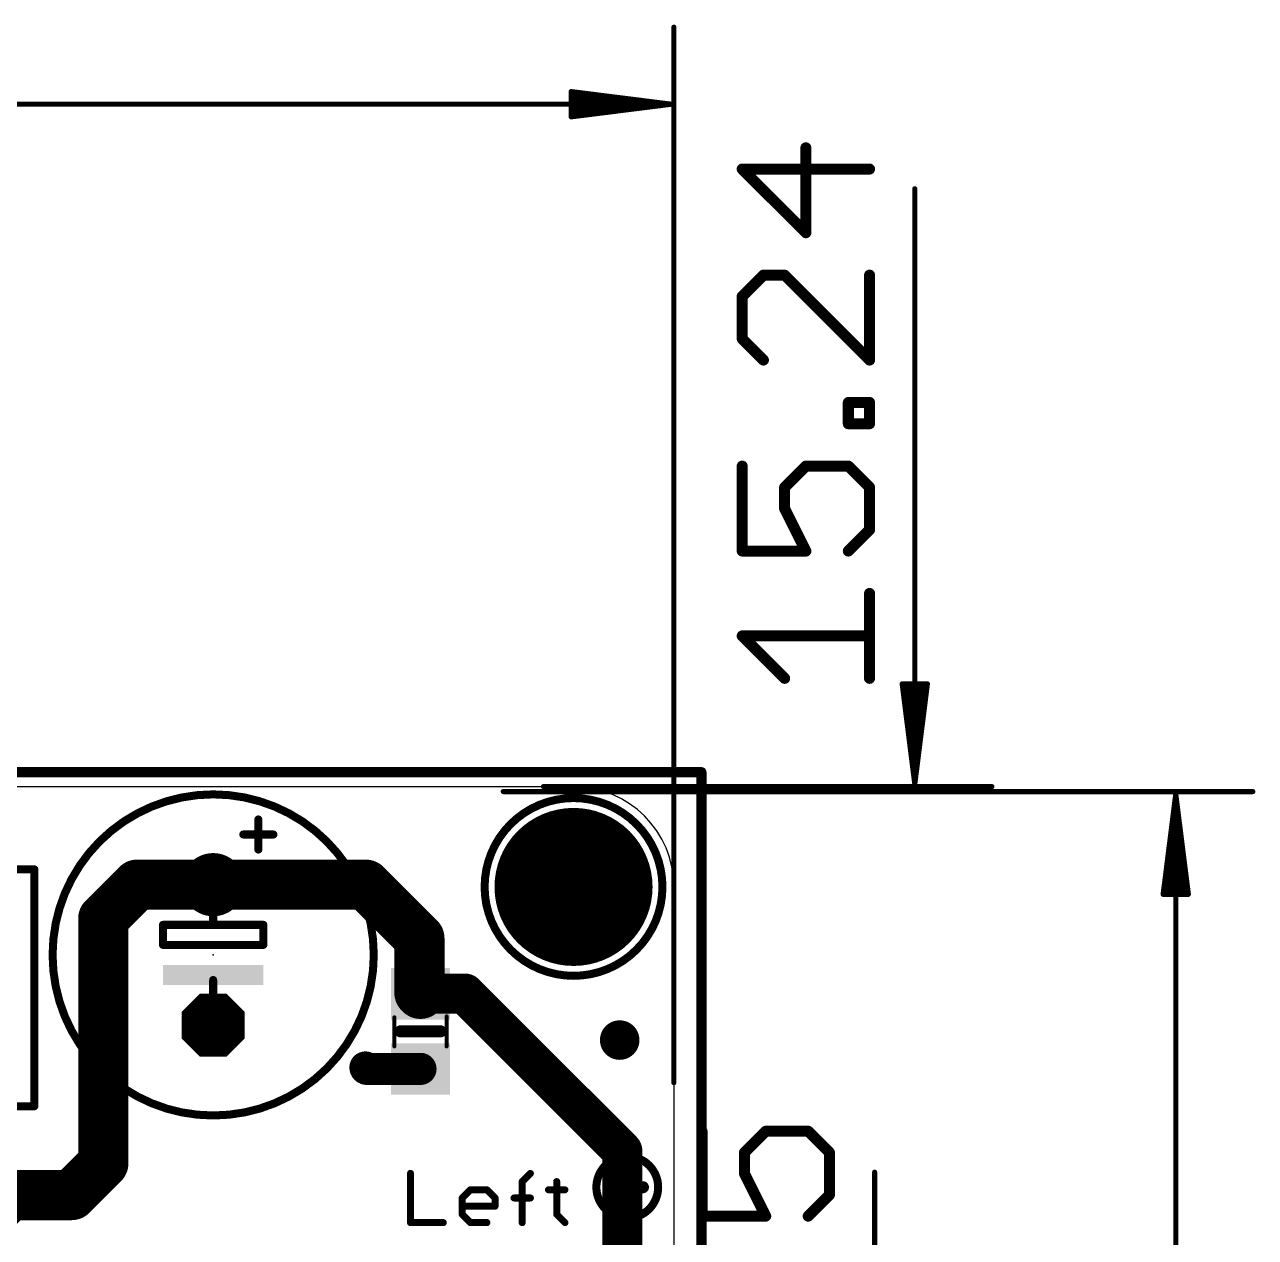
# Model space of a CAD drawing. Extents: x -21 to 68.1, y -13.1 to 62.4.
# Drawn here: x 36.91 to 68.05, y 29.23 to 59.93 of the extents above; entities that cross this region are included whole.
import ezdxf

# ---------------------------------------------------------------- set-up
doc = ezdxf.new("R2010")
doc.units = 0
for name, color, linetype in [('1', 12, 'CONTINUOUS'), ('16', 132, 'CONTINUOUS'), ('17', 110, 'CONTINUOUS'), ('18', 110, 'CONTINUOUS'), ('20', 53, 'CONTINUOUS'), ('21', 53, 'CONTINUOUS'), ('23', 53, 'CONTINUOUS'), ('47', 253, 'CONTINUOUS'), ('51', 253, 'CONTINUOUS')]:
    doc.layers.add(name, color=color, linetype=linetype)

# ---------------------------------------------------------------- blocks, each defined once
blk = doc.blocks.new('RECT')
blk.add_solid([(-0.5, -0.5), (0.5, -0.5), (-0.5, 0.5), (0.5, 0.5)])
blk = doc.blocks.new('ROUNDP')
at = {"const_width": 0.5}
blk.add_lwpolyline([(0, -0.25, 1), (0, 0.25, 1), (0, -0.25)], format="xyb", dxfattribs=at)
blk = doc.blocks.new('OCTAGONP')
at = {"const_width": 0.5}
blk.add_lwpolyline([(-0.25, -0.1036), (-0.25, 0.1036), (-0.1036, 0.25), (0.1036, 0.25), (0.25, 0.1036), (0.25, -0.1036), (0.1036, -0.25), (-0.1036, -0.25), (-0.25, -0.1036), (-0.25, 0.1036)], dxfattribs=at)
blk = doc.blocks.new('PIE')
at = {"const_width": 0.5}
blk.add_lwpolyline([(0, -0.25, 1), (0, 0.25, 1), (0, -0.25)], format="xyb", dxfattribs=at)
blk = doc.blocks.new('ROUNDV')
at = {"const_width": 0.5}
blk.add_lwpolyline([(0, -0.25, 1), (0, 0.25, 1), (0, -0.25)], format="xyb", dxfattribs=at)

msp = doc.modelspace()

# ---------------------------------------------------------------- linework, layer by layer
at = {"layer": '1'}
for points, const_width in [([(39.757, 38.157), (38.9, 37.3)], 1.27), ([(41.681, 38.157), (39.757, 38.157)], 1.27), ([(41.681, 38.157), (45.543, 38.157)], 1.27), ([(45.543, 38.157), (46.9, 36.8)], 1.27), ([(38.9, 37.3), (38.9, 31.1)], 1.27), ([(46.9, 36.8), (46.9, 35.421)], 1.27), ([(46.9, 35.421), (46.927, 35.394)], 1.27), ([(46.933, 35.4), (46.927, 35.394)], 1.016), ([(48.05, 35.4), (46.933, 35.4)], 1.016), ([(48.65, 34.8), (48.05, 35.4)], 1.016), ([(46.927, 33.494), (45.57, 33.494)], 0.8128), ([(38.9, 31.1), (38.1, 30.3)], 1.27), ([(36.548, 30.3), (36.157, 29.909)], 1.27), ([(38.1, 30.3), (36.548, 30.3)], 1.27)]:
    msp.add_lwpolyline(points, dxfattribs=dict(at, const_width=const_width))
for points, const_width in [([(39.757, 38.4745, 1), (39.757, 37.8395)], 0.635), ([(39.9815, 37.9325, 1), (39.5325, 38.3815)], 0.635), ([(41.681, 38.4745, 1), (41.681, 37.8395)], 0.635), ([(41.681, 37.8395, 1), (41.681, 38.4745)], 0.635), ([(45.7675, 38.3815, 1), (45.3185, 37.9325)], 0.635), ([(45.543, 37.8395, 1), (45.543, 38.4745)], 0.635), ([(39.2175, 37.3, 1), (38.5825, 37.3)], 0.635), ([(38.6755, 37.5245, 1), (39.1245, 37.0755)], 0.635), ([(47.2175, 36.8, 1), (46.5825, 36.8)], 0.635), ([(46.6755, 36.5755, 1), (47.1245, 37.0245)], 0.635), ([(47.1245, 35.6455, 1), (46.6755, 35.1965)], 0.635), ([(46.7025, 35.1695, 1), (47.1515, 35.6185)], 0.635), ([(46.7474, 35.5736, 1), (47.1066, 35.2144)], 0.508), ([(46.933, 35.654, 1), (46.933, 35.146)], 0.508), ([(47.1126, 35.2204, 1), (46.7534, 35.5796)], 0.508), ([(48.2296, 35.5796, 1), (47.8704, 35.2204)], 0.508), ([(48.05, 35.146, 1), (48.05, 35.654)], 0.508), ([(46.5825, 35.421, 1), (47.2175, 35.421)], 0.635), ([(48.4704, 34.6204, 1), (48.8296, 34.9796)], 0.508), ([(45.534, 33.53, 0.4142), (45.57, 33.494)], 0.8128), ([(45.7372, 33.53, 1), (45.3308, 33.53)], 0.4064), ([(45.57, 33.6972, 1), (45.57, 33.2908)], 0.4064), ([(45.57, 33.2908, 1), (45.57, 33.6972)], 0.4064), ([(46.927, 33.2908, 1), (46.927, 33.6972)], 0.4064), ([(39.1245, 30.8755, 1), (38.6755, 31.3245)], 0.635), ([(38.5825, 31.1, 1), (39.2175, 31.1)], 0.635), ([(36.7725, 30.0755, 1), (36.3235, 30.5245)], 0.635), ([(37.8755, 30.5245, 1), (38.3245, 30.0755)], 0.635), ([(38.1, 29.9825, 1), (38.1, 30.6175)], 0.635)]:
    msp.add_lwpolyline(points, format="xyb", dxfattribs=dict(at, const_width=const_width))
at = {"layer": '16'}
for points, const_width in [([(54.038, 41.005), (-0.2465, 41.005)], 0.254), ([(54.038, 0), (54.038, 41.005)], 0.254), ([(52.034, 31.416), (48.65, 34.8)], 1.016), ([(52.034, 8.996), (52.034, 31.416)], 1.016)]:
    msp.add_lwpolyline(points, dxfattribs=dict(at, const_width=const_width))
for points, const_width in [([(54.1015, 41.005, 1), (53.9745, 41.005)], 0.127), ([(54.038, 40.9415, 1), (54.038, 41.0685)], 0.127), ([(48.8296, 34.9796, 1), (48.4704, 34.6204)], 0.508), ([(52.288, 31.416, 1), (51.78, 31.416)], 0.508), ([(51.8544, 31.2364, 1), (52.2136, 31.5956)], 0.508)]:
    msp.add_lwpolyline(points, format="xyb", dxfattribs=dict(at, const_width=const_width))
at = {"layer": '20'}
for p, q in [((2.54, 40.64), (50.8, 40.64)), ((53.34, 38.1), (53.34, 2.54))]:
    msp.add_line(p, q, dxfattribs=at)
msp.add_arc((50.8, 38.1), 2.54, 0, 90, dxfattribs=at)
at = {"layer": '21'}
for points, const_width in [([(41.681, 32.315, 1), (41.681, 40.443, 1), (41.681, 32.315)], 0.2032), ([(50.8, 35.85, 1), (50.8, 40.35, 1), (50.8, 35.85)], 0.2032), ([(42.8748, 39.808, 1), (42.7732, 39.808)], 0.1016), ([(42.443, 39.4778, 1), (42.443, 39.3762)], 0.1016), ([(43.205, 39.3762, 1), (43.205, 39.4778)], 0.1016), ([(42.7732, 39.046, 1), (42.8748, 39.046)], 0.1016), ([(37.2044, 38.5444, 1), (37.1028, 38.5444)], 0.1016), ([(46.419, 34.5202, 1), (46.419, 34.3678)], 0.1524), ([(47.435, 34.3678, 1), (47.435, 34.5202)], 0.1524), ([(37.1032, 32.55, 1), (37.2048, 32.55)], 0.1016), ([(37.154, 32.4992, 1), (37.154, 32.6008)], 0.1016), ([(52.16, 29.7173, 1), (52.16, 31.2807, 1), (52.16, 29.7173)], 0.2032), ([(46.7185, 30.8494, 1), (46.6296, 30.8494)], 0.0889), ([(49.7401, 30.8179, 1), (49.6773, 30.8808)], 0.0889), ([(52.2362, 30.8958, 1), (52.0838, 30.8958)], 0.1524), ([(48.1914, 30.4786, 1), (48.1914, 30.3897)], 0.0889), ([(48.2228, 30.4027, 1), (48.1599, 30.4656)], 0.0889), ([(48.638, 30.4656, 1), (48.5751, 30.4027)], 0.0889), ([(48.6066, 30.3897, 1), (48.6066, 30.4786)], 0.0889), ([(49.5455, 30.6418, 1), (49.4566, 30.6418)], 0.0889), ([(49.4697, 30.6732, 1), (49.5325, 30.6103)], 0.0889), ([(50.1666, 30.4786, 1), (50.1666, 30.3897)], 0.0889), ([(50.4187, 30.6418, 1), (50.3298, 30.6418)], 0.0889), ([(50.5818, 30.3897, 1), (50.5818, 30.4786)], 0.0889), ([(51.7631, 30.5752, 1), (51.7631, 30.4228)], 0.1524), ([(52.5568, 30.4228, 1), (52.5568, 30.5752)], 0.1524), ([(47.9523, 30.258, 1), (48.0152, 30.1951)], 0.0889), ([(48.0282, 30.2265, 1), (47.9393, 30.2265)], 0.0889), ([(48.8586, 30.2265, 1), (48.7697, 30.2265)], 0.0889), ([(48.7828, 30.1951, 1), (48.8456, 30.258)], 0.0889), ([(49.2935, 30.271, 1), (49.2935, 30.1821)], 0.0889), ([(49.7087, 30.1821, 1), (49.7087, 30.271)], 0.0889), ([(47.9837, 30.0634, 1), (47.9837, 29.9745)], 0.0889), ([(48.0152, 29.8427, 1), (47.9523, 29.7799)], 0.0889), ([(48.7697, 30.0189, 1), (48.8586, 30.0189)], 0.0889), ([(48.8142, 29.9745, 1), (48.8142, 30.0634)], 0.0889), ([(50.4057, 29.8427, 1), (50.3428, 29.7799)], 0.0889), ([(52.0838, 30.1022, 1), (52.2362, 30.1022)], 0.1524), ([(46.674, 29.6482, 1), (46.674, 29.5592)], 0.0889), ([(46.6296, 29.6037, 1), (46.7185, 29.6037)], 0.0889), ([(47.5045, 29.5592, 1), (47.5045, 29.6482)], 0.0889), ([(47.9393, 29.8113, 1), (48.0282, 29.8113)], 0.0889), ([(48.1914, 29.6482, 1), (48.1914, 29.5592)], 0.0889), ([(48.1599, 29.5723, 1), (48.2228, 29.6351)], 0.0889), ([(48.6066, 29.5592, 1), (48.6066, 29.6482)], 0.0889), ([(49.4566, 29.6037, 1), (49.5455, 29.6037)], 0.0889), ([(50.3298, 29.8113, 1), (50.4187, 29.8113)], 0.0889), ([(50.5504, 29.5723, 1), (50.6133, 29.6351)], 0.0889)]:
    msp.add_lwpolyline(points, format="xyb", dxfattribs=dict(at, const_width=const_width))
for points, const_width in [([(42.824, 39.808), (42.824, 39.046)], 0.2032), ([(42.443, 39.427), (43.205, 39.427)], 0.2032), ([(37.1536, 38.5444), (37.154, 32.55)], 0.2032), ([(47.435, 34.444), (46.419, 34.444)], 0.3048), ([(37.154, 32.55), (30.6, 32.55)], 0.2032), ([(46.674, 30.8494), (46.674, 29.6037)], 0.1778), ([(49.5011, 30.6418), (49.7087, 30.8494)], 0.1778), ([(52.16, 30.8958), (52.16, 30.1022)], 0.3048), ([(47.9837, 30.2265), (48.1914, 30.4341)], 0.1778), ([(48.1914, 30.4341), (48.6066, 30.4341)], 0.1778), ([(48.6066, 30.4341), (48.8142, 30.2265)], 0.1778), ([(49.5011, 29.6037), (49.5011, 30.6418)], 0.1778), ([(50.1666, 30.4341), (50.5818, 30.4341)], 0.1778), ([(50.3742, 30.6418), (50.3742, 29.8113)], 0.1778), ([(52.5568, 30.499), (51.7631, 30.499)], 0.3048), ([(47.9837, 29.8113), (47.9837, 30.2265)], 0.1778), ([(48.8142, 30.2265), (48.8142, 30.0189)], 0.1778), ([(49.2935, 30.2265), (49.7087, 30.2265)], 0.1778), ([(48.8142, 30.0189), (47.9837, 30.0189)], 0.1778), ([(48.1914, 29.6037), (47.9837, 29.8113)], 0.1778), ([(50.3742, 29.8113), (50.5818, 29.6037)], 0.1778), ([(46.674, 29.6037), (47.5045, 29.6037)], 0.1778), ([(48.6066, 29.6037), (48.1914, 29.6037)], 0.1778)]:
    msp.add_lwpolyline(points, dxfattribs=dict(at, const_width=const_width))
at = {"layer": '23'}
for p in [(50.8, 38.1), (41.681, 36.379), (46.927, 34.444), (51.968, 34.2232), (52.16, 30.499)]:
    msp.add_point(p, dxfattribs=at)
at = {"layer": '47'}
for points, const_width in [([(53.34, 33.147), (53.34, 59.862)], 0.13), ([(53.275, 57.912), (50.74, 58.2312)], 0.13), ([(50.74, 58.2312), (50.74, 57.5928)], 0.13), ([(0.065, 57.912), (53.275, 57.912)], 0.13), ([(53.275, 57.912), (50.74, 58.172)], 0.13), ([(53.275, 57.912), (50.74, 58.042)], 0.13), ([(50.74, 57.5928), (53.275, 57.912)], 0.13), ([(50.74, 57.782), (53.275, 57.912)], 0.13), ([(50.74, 57.652), (53.275, 57.912)], 0.13), ([(56.6796, 54.6593), (56.6796, 56.8082)], 0.2794), ([(58.2913, 56.271), (55.0679, 56.271)], 0.2794), ([(55.0679, 56.271), (56.6796, 54.6593)], 0.2794), ([(59.436, 40.705), (59.436, 55.7719)], 0.13), ([(55.6052, 53.5855), (55.0679, 53.0483)], 0.2794), ([(56.1424, 53.5855), (55.6052, 53.5855)], 0.2794), ([(58.2913, 51.4366), (56.1424, 53.5855)], 0.2794), ([(58.2913, 53.5855), (58.2913, 51.4366)], 0.2794), ([(55.0679, 53.0483), (55.0679, 51.9738)], 0.2794), ([(55.0679, 51.9738), (55.6052, 51.4366)], 0.2794), ([(57.7541, 49.8252), (57.7541, 50.3624)], 0.2794), ([(57.7541, 50.3624), (58.2913, 50.3624)], 0.2794), ([(58.2913, 50.3624), (58.2913, 49.8252)], 0.2794), ([(58.2913, 49.8252), (57.7541, 49.8252)], 0.2794), ([(55.0679, 48.7514), (55.0679, 46.6025)], 0.2794), ([(56.1424, 48.2141), (56.6796, 48.7514)], 0.2794), ([(56.6796, 48.7514), (57.7541, 48.7514)], 0.2794), ([(57.7541, 48.7514), (58.2913, 48.2141)], 0.2794), ([(56.1424, 47.6769), (56.1424, 48.2141)], 0.2794), ([(58.2913, 48.2141), (58.2913, 47.1397)], 0.2794), ([(56.6796, 46.6025), (56.1424, 47.6769)], 0.2794), ([(58.2913, 47.1397), (57.7541, 46.6025)], 0.2794), ([(55.0679, 46.6025), (56.6796, 46.6025)], 0.2794), ([(58.2913, 43.3797), (58.2913, 45.5286)], 0.2794), ([(56.1424, 43.3797), (55.0679, 44.4542)], 0.2794), ([(55.0679, 44.4542), (58.2913, 44.4542)], 0.2794), ([(59.436, 40.705), (59.1168, 43.24)], 0.13), ([(59.1168, 43.24), (59.7552, 43.24)], 0.13), ([(59.436, 40.705), (59.176, 43.24)], 0.13), ([(59.436, 40.705), (59.306, 43.24)], 0.13), ([(59.7552, 43.24), (59.436, 40.705)], 0.13), ([(59.566, 43.24), (59.436, 40.705)], 0.13), ([(59.696, 43.24), (59.436, 40.705)], 0.13), ([(49.022, 40.513), (67.99, 40.513)], 0.13), ([(50.038, 40.64), (61.386, 40.64)], 0.13), ([(66.04, 40.448), (65.7208, 37.913)], 0.13), ([(66.04, 40.448), (65.78, 37.913)], 0.13), ([(66.04, 40.448), (65.91, 37.913)], 0.13), ([(66.04, 40.448), (66.04, -0.062)], 0.13), ([(66.3592, 37.913), (66.04, 40.448)], 0.13), ([(66.17, 37.913), (66.04, 40.448)], 0.13), ([(66.3, 37.913), (66.04, 40.448)], 0.13), ([(65.7208, 37.913), (66.3592, 37.913)], 0.13), ([(54.0519, 31.9162), (54.0519, 29.7673)], 0.2794), ([(55.1264, 31.379), (55.6636, 31.9162)], 0.2794), ([(55.6636, 31.9162), (56.7381, 31.9162)], 0.2794), ([(56.7381, 31.9162), (57.2753, 31.379)], 0.2794), ([(55.1264, 30.8418), (55.1264, 31.379)], 0.2794), ([(57.2753, 31.379), (57.2753, 30.3046)], 0.2794), ([(55.6636, 29.7673), (55.1264, 30.8418)], 0.2794), ([(58.42, 15.813), (58.42, 30.8799)], 0.13), ([(57.2753, 30.3046), (56.7381, 29.7673)], 0.2794), ([(54.0519, 29.7673), (55.6636, 29.7673)], 0.2794)]:
    msp.add_lwpolyline(points, dxfattribs=dict(at, const_width=const_width))
for points, const_width in [([(53.3725, 59.862, 1), (53.3075, 59.862)], 0.065), ([(50.7441, 58.2635, 1), (50.7359, 58.199)], 0.065), ([(50.7725, 58.2312, 1), (50.7075, 58.2312)], 0.065), ([(50.7433, 58.2043, 1), (50.7367, 58.1397)], 0.065), ([(50.7417, 58.0745, 1), (50.7383, 58.0095)], 0.065), ([(53.2791, 57.8798, 1), (53.2709, 57.9442)], 0.065), ([(53.2709, 57.8798, 1), (53.2791, 57.9442)], 0.065), ([(53.2783, 57.8797, 1), (53.2717, 57.9443)], 0.065), ([(53.2717, 57.8797, 1), (53.2783, 57.9443)], 0.065), ([(53.2733, 57.8795, 1), (53.2767, 57.9445)], 0.065), ([(53.2767, 57.8795, 1), (53.2733, 57.9445)], 0.065), ([(53.275, 57.8795, 1), (53.275, 57.9445)], 0.065), ([(50.7383, 57.8145, 1), (50.7417, 57.7495)], 0.065), ([(50.7367, 57.6843, 1), (50.7433, 57.6197)], 0.065), ([(50.7359, 57.625, 1), (50.7441, 57.5605)], 0.065), ([(50.7075, 57.5928, 1), (50.7725, 57.5928)], 0.065), ([(56.7495, 56.8082, 1), (56.6098, 56.8082)], 0.1397), ([(55.0679, 56.3409, 1), (55.0679, 56.2012)], 0.1397), ([(55.1173, 56.3204, 1), (55.0186, 56.2216)], 0.1397), ([(58.2913, 56.2012, 1), (58.2913, 56.3409)], 0.1397), ([(59.4685, 55.7719, 1), (59.4035, 55.7719)], 0.065), ([(56.6098, 54.6593, 1), (56.7495, 54.6593)], 0.1397), ([(56.6302, 54.6099, 1), (56.729, 54.7087)], 0.1397), ([(55.6052, 53.6553, 1), (55.6052, 53.5156)], 0.1397), ([(55.6546, 53.5361, 1), (55.5558, 53.6349)], 0.1397), ([(56.1918, 53.6349, 1), (56.093, 53.5361)], 0.1397), ([(56.1424, 53.5156, 1), (56.1424, 53.6553)], 0.1397), ([(58.3612, 53.5855, 1), (58.2214, 53.5855)], 0.1397), ([(55.1378, 53.0483, 1), (54.9981, 53.0483)], 0.1397), ([(55.0186, 53.0976, 1), (55.1173, 52.9989)], 0.1397), ([(54.9981, 51.9738, 1), (55.1378, 51.9738)], 0.1397), ([(55.1173, 52.0232, 1), (55.0186, 51.9244)], 0.1397), ([(55.5558, 51.3872, 1), (55.6546, 51.486)], 0.1397), ([(58.2214, 51.4366, 1), (58.3612, 51.4366)], 0.1397), ([(58.2419, 51.3872, 1), (58.3407, 51.486)], 0.1397), ([(57.8239, 50.3624, 1), (57.6842, 50.3624)], 0.1397), ([(57.7541, 50.4323, 1), (57.7541, 50.2926)], 0.1397), ([(58.3612, 50.3624, 1), (58.2214, 50.3624)], 0.1397), ([(58.2913, 50.2926, 1), (58.2913, 50.4323)], 0.1397), ([(57.6842, 49.8252, 1), (57.8239, 49.8252)], 0.1397), ([(57.7541, 49.8951, 1), (57.7541, 49.7554)], 0.1397), ([(58.2214, 49.8252, 1), (58.3612, 49.8252)], 0.1397), ([(58.2913, 49.7554, 1), (58.2913, 49.8951)], 0.1397), ([(55.1378, 48.7514, 1), (54.9981, 48.7514)], 0.1397), ([(56.6796, 48.8212, 1), (56.6796, 48.6815)], 0.1397), ([(56.729, 48.702, 1), (56.6302, 48.8007)], 0.1397), ([(57.8035, 48.8007, 1), (57.7047, 48.702)], 0.1397), ([(57.7541, 48.6815, 1), (57.7541, 48.8212)], 0.1397), ([(56.2122, 48.2141, 1), (56.0725, 48.2141)], 0.1397), ([(56.093, 48.2635, 1), (56.1918, 48.1647)], 0.1397), ([(58.3612, 48.2141, 1), (58.2214, 48.2141)], 0.1397), ([(58.2419, 48.1647, 1), (58.3407, 48.2635)], 0.1397), ([(56.0725, 47.6769, 1), (56.2122, 47.6769)], 0.1397), ([(56.2049, 47.7081, 1), (56.0799, 47.6457)], 0.1397), ([(58.2214, 47.1397, 1), (58.3612, 47.1397)], 0.1397), ([(58.3407, 47.0903, 1), (58.2419, 47.1891)], 0.1397), ([(55.0679, 46.6723, 1), (55.0679, 46.5326)], 0.1397), ([(56.6796, 46.5326, 1), (56.6796, 46.6723)], 0.1397), ([(57.7047, 46.6518, 1), (57.8035, 46.5531)], 0.1397), ([(54.9981, 46.6025, 1), (55.1378, 46.6025)], 0.1397), ([(56.6171, 46.5712, 1), (56.7421, 46.6337)], 0.1397), ([(58.3612, 45.5286, 1), (58.2214, 45.5286)], 0.1397), ([(55.0679, 44.524, 1), (55.0679, 44.3843)], 0.1397), ([(55.1173, 44.5035, 1), (55.0186, 44.4048)], 0.1397), ([(58.2913, 44.3843, 1), (58.2913, 44.524)], 0.1397), ([(56.093, 43.3303, 1), (56.1918, 43.4291)], 0.1397), ([(58.2214, 43.3797, 1), (58.3612, 43.3797)], 0.1397), ([(59.149, 43.2441, 1), (59.0845, 43.2359)], 0.065), ([(59.1168, 43.2725, 1), (59.1168, 43.2075)], 0.065), ([(59.2083, 43.2433, 1), (59.1437, 43.2367)], 0.065), ([(59.3385, 43.2417, 1), (59.2735, 43.2383)], 0.065), ([(59.5985, 43.2383, 1), (59.5335, 43.2417)], 0.065), ([(59.7283, 43.2367, 1), (59.6637, 43.2433)], 0.065), ([(59.7875, 43.2359, 1), (59.723, 43.2441)], 0.065), ([(59.7552, 43.2075, 1), (59.7552, 43.2725)], 0.065), ([(49.022, 40.5455, 1), (49.022, 40.4805)], 0.065), ([(50.038, 40.6725, 1), (50.038, 40.6075)], 0.065), ([(59.4038, 40.7091, 1), (59.4682, 40.7009)], 0.065), ([(59.4037, 40.7083, 1), (59.4683, 40.7017)], 0.065), ([(59.4035, 40.7033, 1), (59.4685, 40.7067)], 0.065), ([(59.4035, 40.7067, 1), (59.4685, 40.7033)], 0.065), ([(59.4035, 40.705, 1), (59.4685, 40.705)], 0.065), ([(59.4037, 40.7017, 1), (59.4683, 40.7083)], 0.065), ([(59.4038, 40.7009, 1), (59.4682, 40.7091)], 0.065), ([(61.386, 40.6075, 1), (61.386, 40.6725)], 0.065), ([(66.0725, 40.448, 1), (66.0075, 40.448)], 0.065), ([(66.0722, 40.4521, 1), (66.0078, 40.4439)], 0.065), ([(66.0725, 40.4463, 1), (66.0075, 40.4497)], 0.065), ([(66.0725, 40.4497, 1), (66.0075, 40.4463)], 0.065), ([(66.0723, 40.4513, 1), (66.0077, 40.4447)], 0.065), ([(66.0723, 40.4447, 1), (66.0077, 40.4513)], 0.065), ([(66.0722, 40.4439, 1), (66.0078, 40.4521)], 0.065), ([(67.99, 40.4805, 1), (67.99, 40.5455)], 0.065), ([(65.6885, 37.9171, 1), (65.753, 37.9089)], 0.065), ([(65.7208, 37.9455, 1), (65.7208, 37.8805)], 0.065), ([(65.7477, 37.9163, 1), (65.8123, 37.9097)], 0.065), ([(65.8775, 37.9147, 1), (65.9425, 37.9113)], 0.065), ([(66.1375, 37.9113, 1), (66.2025, 37.9147)], 0.065), ([(66.2677, 37.9097, 1), (66.3323, 37.9163)], 0.065), ([(66.327, 37.9089, 1), (66.3915, 37.9171)], 0.065), ([(66.3592, 37.8805, 1), (66.3592, 37.9455)], 0.065), ([(53.3075, 33.147, 1), (53.3725, 33.147)], 0.065), ([(54.1218, 31.9162, 1), (53.9821, 31.9162)], 0.1397), ([(55.6636, 31.9861, 1), (55.6636, 31.8464)], 0.1397), ([(55.713, 31.8668, 1), (55.6142, 31.9656)], 0.1397), ([(56.7875, 31.9656, 1), (56.6887, 31.8668)], 0.1397), ([(56.7381, 31.8464, 1), (56.7381, 31.9861)], 0.1397), ([(55.1962, 31.379, 1), (55.0565, 31.379)], 0.1397), ([(55.077, 31.4284, 1), (55.1758, 31.3296)], 0.1397), ([(57.3452, 31.379, 1), (57.2054, 31.379)], 0.1397), ([(57.2259, 31.3296, 1), (57.3247, 31.4284)], 0.1397), ([(55.0565, 30.8418, 1), (55.1962, 30.8418)], 0.1397), ([(55.1889, 30.873, 1), (55.0639, 30.8105)], 0.1397), ([(58.4525, 30.8799, 1), (58.3875, 30.8799)], 0.065), ([(57.2054, 30.3046, 1), (57.3452, 30.3046)], 0.1397), ([(57.3247, 30.2552, 1), (57.2259, 30.354)], 0.1397), ([(54.0519, 29.8372, 1), (54.0519, 29.6975)], 0.1397), ([(55.6636, 29.6975, 1), (55.6636, 29.8372)], 0.1397), ([(53.9821, 29.7673, 1), (54.1218, 29.7673)], 0.1397), ([(55.6011, 29.7361, 1), (55.7261, 29.7986)], 0.1397), ([(56.6887, 29.8167, 1), (56.7875, 29.7179)], 0.1397)]:
    msp.add_lwpolyline(points, format="xyb", dxfattribs=dict(at, const_width=const_width))
at = {"layer": '51'}
for points, const_width in [([(30.6, 38.544), (37.1544, 38.5436)], 0.2032), ([(41.681, 38.03), (41.681, 37.141)], 0.2032), ([(41.681, 37.141), (40.411, 37.141)], 0.2032), ([(40.411, 37.141), (40.411, 36.633)], 0.2032), ([(42.951, 37.141), (41.681, 37.141)], 0.2032), ([(42.951, 36.633), (42.951, 37.141)], 0.2032), ([(40.411, 36.633), (42.951, 36.633)], 0.2032), ([(41.681, 35.744), (41.681, 34.728)], 0.2032), ([(46.267, 34.8), (46.267, 34.063)], 0.1016), ([(47.587, 34.825), (47.587, 34.063)], 0.1016)]:
    msp.add_lwpolyline(points, dxfattribs=dict(at, const_width=const_width))
for points, const_width in [([(37.1544, 38.4928, 1), (37.1544, 38.5944)], 0.1016), ([(41.7318, 38.03, 1), (41.6302, 38.03)], 0.1016), ([(40.411, 37.1918, 1), (40.411, 37.0902)], 0.1016), ([(40.4618, 37.141, 1), (40.3602, 37.141)], 0.1016), ([(41.681, 37.1918, 1), (41.681, 37.0902)], 0.1016), ([(41.6302, 37.141, 1), (41.7318, 37.141)], 0.1016), ([(41.681, 37.0902, 1), (41.681, 37.1918)], 0.1016), ([(43.0018, 37.141, 1), (42.9002, 37.141)], 0.1016), ([(42.951, 37.0902, 1), (42.951, 37.1918)], 0.1016), ([(40.411, 36.6838, 1), (40.411, 36.5822)], 0.1016), ([(40.3602, 36.633, 1), (40.4618, 36.633)], 0.1016), ([(42.9002, 36.633, 1), (43.0018, 36.633)], 0.1016), ([(42.951, 36.5822, 1), (42.951, 36.6838)], 0.1016), ([(41.7318, 35.744, 1), (41.6302, 35.744)], 0.1016), ([(41.6302, 34.728, 1), (41.7318, 34.728)], 0.1016), ([(46.2924, 34.8, 1), (46.2416, 34.8)], 0.0508), ([(47.6124, 34.825, 1), (47.5616, 34.825)], 0.0508), ([(46.2416, 34.063, 1), (46.2924, 34.063)], 0.0508), ([(47.5616, 34.063, 1), (47.6124, 34.063)], 0.0508)]:
    msp.add_lwpolyline(points, format="xyb", dxfattribs=dict(at, const_width=const_width))

# ---------------------------------------------------------------- block references
at = {"layer": '1', "xscale": 1.3, "yscale": 1.5, "rotation": 270}
for p in [(46.927, 35.394), (46.927, 33.494)]:
    msp.add_blockref('RECT', p, dxfattribs=at)
at = {"layer": '1'}
msp.add_blockref('PIE', (51.968, 34.2232), dxfattribs=at)
at = {"layer": '17', "xscale": 4, "yscale": 4}
msp.add_blockref('ROUNDP', (50.8, 38.1), dxfattribs=at)
msp.add_blockref('ROUNDP', (50.8, 38.1), dxfattribs=at)
at = {"layer": '17', "xscale": 1.6002, "yscale": 1.6002, "rotation": 270}
for name, p in [('ROUNDP', (41.681, 38.157)), ('ROUNDP', (41.681, 38.157)), ('OCTAGONP', (41.681, 34.601)), ('OCTAGONP', (41.681, 34.601))]:
    msp.add_blockref(name, p, dxfattribs=at)
at = {"layer": '18', "xscale": 0.8001, "yscale": 0.8001}
for p in [(48.65, 34.8), (48.65, 34.8), (45.534, 33.53), (45.534, 33.53)]:
    msp.add_blockref('ROUNDV', p, dxfattribs=at)
at = {"layer": '51', "rotation": 270}
for p, xscale, yscale in [((41.681, 35.871), 0.508, 2.54), ((46.9282, 35.1611), 0.7501, 1.4501), ((46.9282, 33.7133), 0.7501, 1.4501)]:
    msp.add_blockref('RECT', p, dxfattribs=dict(at, xscale=xscale, yscale=yscale))

doc.saveas('drawing.dxf')
